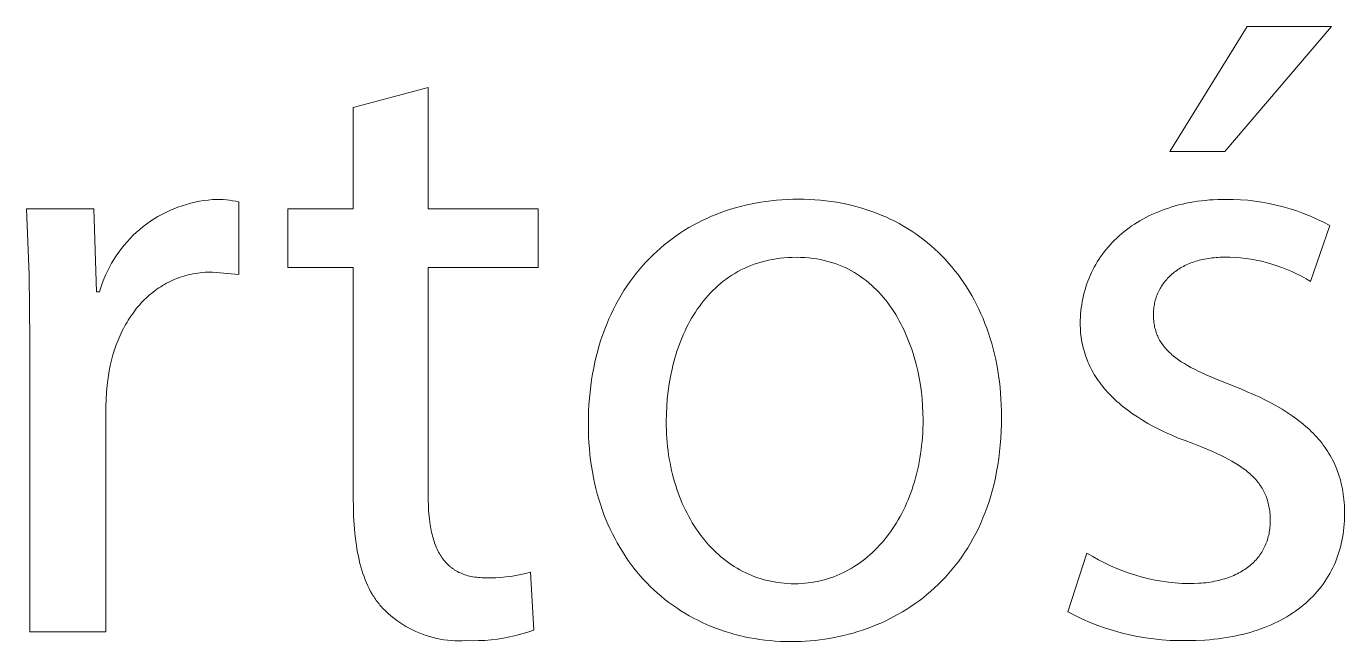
# Model space of a CAD drawing. Header units: millimetres. Extents: x 974 to 5700, y -47 to 3256.
# Drawn here: x 4482.5 to 4553.9, y 32 to 65.4 of the extents above; entities that cross this region are included whole.
import ezdxf

# ---------------------------------------------------------------- set-up
doc = ezdxf.new("R2010")
doc.units = ezdxf.units.MM
doc.header["$MEASUREMENT"] = 0
doc.layers.add('Domyślny', color=7, linetype='Continuous', true_color=0x000000)

msp = doc.modelspace()

# ---------------------------------------------------------------- linework, layer by layer
at = {"layer": 'Domyślny', "color": 18, "lineweight": 15, "true_color": 0x000000}
for p, q in [((4544.406, 58.591), (4548.593, 65.359)), ((4553.173, 65.359), (4547.397, 58.591)), ((4548.593, 65.359), (4553.173, 65.359)), ((4500.173, 60.968), (4504.234, 62.054)), ((4504.234, 62.054), (4504.234, 55.474)), ((4500.173, 55.474), (4500.173, 60.968)), ((4547.397, 58.591), (4544.406, 58.591)), ((4490.906, 55.651), (4491.135, 55.722)), ((4491.135, 55.722), (4491.367, 55.786)), ((4491.367, 55.786), (4491.6, 55.841)), ((4491.6, 55.841), (4491.836, 55.888)), ((4491.836, 55.888), (4492.073, 55.927)), ((4492.073, 55.927), (4492.311, 55.958)), ((4492.311, 55.958), (4492.55, 55.98)), ((4492.55, 55.98), (4492.79, 55.994)), ((4492.79, 55.994), (4492.96, 55.99)), ((4492.96, 55.99), (4493.13, 55.981)), ((4493.13, 55.981), (4493.3, 55.966)), ((4493.3, 55.966), (4493.469, 55.946)), ((4493.469, 55.946), (4493.637, 55.92)), ((4493.637, 55.92), (4493.804, 55.889)), ((4493.804, 55.889), (4493.97, 55.852)), ((4493.97, 55.852), (4493.97, 51.933)), ((4521.418, 55.679), (4521.693, 55.74)), ((4521.693, 55.74), (4521.971, 55.795)), ((4521.971, 55.795), (4522.251, 55.844)), ((4522.251, 55.844), (4522.533, 55.886)), ((4522.533, 55.886), (4522.818, 55.922)), ((4522.818, 55.922), (4523.105, 55.951)), ((4523.105, 55.951), (4523.395, 55.974)), ((4523.395, 55.974), (4523.686, 55.99)), ((4523.686, 55.99), (4523.98, 56)), ((4523.98, 56), (4524.275, 56.003)), ((4524.275, 56.003), (4524.582, 56)), ((4524.582, 56), (4524.886, 55.989)), ((4524.886, 55.989), (4525.186, 55.972)), ((4525.186, 55.972), (4525.483, 55.948)), ((4525.483, 55.948), (4525.777, 55.917)), ((4525.777, 55.917), (4526.068, 55.879)), ((4526.068, 55.879), (4526.354, 55.835)), ((4526.354, 55.835), (4526.638, 55.784)), ((4526.638, 55.784), (4526.918, 55.727)), ((4526.918, 55.727), (4527.194, 55.663)), ((4544.901, 55.689), (4545.098, 55.737)), ((4545.098, 55.737), (4545.298, 55.781)), ((4545.298, 55.781), (4545.5, 55.82)), ((4545.5, 55.82), (4545.706, 55.856)), ((4545.706, 55.856), (4545.915, 55.888)), ((4545.915, 55.888), (4546.127, 55.916)), ((4546.127, 55.916), (4546.342, 55.939)), ((4546.342, 55.939), (4546.559, 55.959)), ((4546.559, 55.959), (4546.78, 55.974)), ((4546.78, 55.974), (4547.004, 55.985)), ((4547.004, 55.985), (4547.23, 55.992)), ((4547.23, 55.992), (4547.46, 55.994)), ((4547.46, 55.994), (4547.85, 55.989)), ((4547.85, 55.989), (4548.24, 55.971)), ((4548.24, 55.971), (4548.63, 55.941)), ((4548.63, 55.941), (4549.018, 55.897)), ((4549.018, 55.897), (4549.404, 55.84)), ((4549.404, 55.84), (4549.788, 55.77)), ((4549.788, 55.77), (4550.169, 55.687)), ((4482.618, 51.903), (4482.465, 55.474)), ((4482.465, 55.474), (4486.116, 55.474)), ((4486.116, 55.474), (4486.258, 50.989)), ((4489.389, 54.935), (4489.595, 55.06)), ((4489.595, 55.06), (4489.804, 55.177)), ((4489.804, 55.177), (4490.018, 55.287)), ((4490.018, 55.287), (4490.235, 55.389)), ((4490.235, 55.389), (4490.455, 55.484)), ((4490.455, 55.484), (4490.679, 55.571)), ((4490.679, 55.571), (4490.906, 55.651)), ((4496.632, 52.311), (4496.632, 55.474)), ((4496.632, 55.474), (4500.173, 55.474)), ((4504.234, 55.474), (4510.2, 55.474)), ((4510.2, 55.474), (4510.2, 52.311)), ((4519.326, 54.965), (4519.577, 55.075)), ((4519.577, 55.075), (4519.831, 55.18)), ((4519.831, 55.18), (4520.087, 55.279)), ((4520.087, 55.279), (4520.348, 55.371)), ((4520.348, 55.371), (4520.611, 55.457)), ((4520.611, 55.457), (4520.877, 55.537)), ((4520.877, 55.537), (4521.146, 55.611)), ((4521.146, 55.611), (4521.418, 55.679)), ((4527.194, 55.663), (4527.466, 55.592)), ((4527.466, 55.592), (4527.735, 55.516)), ((4527.735, 55.516), (4528, 55.433)), ((4528, 55.433), (4528.262, 55.343)), ((4528.262, 55.343), (4528.519, 55.248)), ((4528.519, 55.248), (4528.773, 55.146)), ((4528.773, 55.146), (4529.022, 55.039)), ((4529.022, 55.039), (4529.268, 54.925)), ((4542.952, 54.928), (4543.113, 55.014)), ((4543.113, 55.014), (4543.277, 55.097)), ((4543.277, 55.097), (4543.444, 55.177)), ((4543.444, 55.177), (4543.615, 55.253)), ((4543.615, 55.253), (4543.789, 55.326)), ((4543.789, 55.326), (4543.966, 55.396)), ((4543.966, 55.396), (4544.147, 55.462)), ((4544.147, 55.462), (4544.331, 55.524)), ((4544.331, 55.524), (4544.518, 55.583)), ((4544.518, 55.583), (4544.708, 55.638)), ((4544.708, 55.638), (4544.901, 55.689)), ((4550.169, 55.687), (4550.548, 55.592)), ((4550.548, 55.592), (4550.923, 55.484)), ((4550.923, 55.484), (4551.294, 55.363)), ((4551.294, 55.363), (4551.662, 55.23)), ((4551.662, 55.23), (4552.024, 55.085)), ((4552.024, 55.085), (4552.381, 54.928)), ((4488.434, 54.21), (4488.615, 54.368)), ((4488.615, 54.368), (4488.801, 54.52)), ((4488.801, 54.52), (4488.992, 54.665)), ((4488.992, 54.665), (4489.188, 54.804)), ((4489.188, 54.804), (4489.389, 54.935)), ((4517.899, 54.174), (4518.128, 54.321)), ((4518.128, 54.321), (4518.36, 54.461)), ((4518.36, 54.461), (4518.596, 54.596)), ((4518.596, 54.596), (4518.836, 54.725)), ((4518.836, 54.725), (4519.079, 54.848)), ((4519.079, 54.848), (4519.326, 54.965)), ((4529.268, 54.925), (4529.509, 54.805)), ((4529.509, 54.805), (4529.746, 54.68)), ((4529.746, 54.68), (4529.979, 54.548)), ((4529.979, 54.548), (4530.208, 54.411)), ((4530.208, 54.411), (4530.433, 54.269)), ((4541.924, 54.238), (4542.06, 54.345)), ((4542.06, 54.345), (4542.2, 54.45)), ((4542.2, 54.45), (4542.344, 54.552)), ((4542.344, 54.552), (4542.491, 54.65)), ((4542.491, 54.65), (4542.641, 54.746)), ((4542.641, 54.746), (4542.795, 54.839)), ((4542.795, 54.839), (4542.952, 54.928)), ((4553.079, 54.577), (4552.04, 51.54)), ((4552.381, 54.928), (4552.733, 54.758)), ((4552.733, 54.758), (4553.079, 54.577)), ((4487.769, 53.517), (4487.927, 53.699)), ((4487.927, 53.699), (4488.09, 53.875)), ((4488.09, 53.875), (4488.259, 54.046)), ((4488.259, 54.046), (4488.434, 54.21)), ((4517.026, 53.529), (4517.238, 53.699)), ((4517.238, 53.699), (4517.454, 53.863)), ((4517.454, 53.863), (4517.675, 54.022)), ((4517.675, 54.022), (4517.899, 54.174)), ((4530.433, 54.269), (4530.653, 54.12)), ((4530.653, 54.12), (4530.869, 53.966)), ((4530.869, 53.966), (4531.08, 53.806)), ((4531.08, 53.806), (4531.287, 53.641)), ((4531.287, 53.641), (4531.489, 53.471)), ((4541.181, 53.536), (4541.296, 53.66)), ((4541.296, 53.66), (4541.414, 53.781)), ((4541.414, 53.781), (4541.536, 53.899)), ((4541.536, 53.899), (4541.662, 54.015)), ((4541.662, 54.015), (4541.791, 54.128)), ((4541.791, 54.128), (4541.924, 54.238)), ((4487.207, 52.739), (4487.338, 52.941)), ((4487.338, 52.941), (4487.475, 53.138)), ((4487.475, 53.138), (4487.619, 53.33)), ((4487.619, 53.33), (4487.769, 53.517)), ((4516.221, 52.792), (4516.415, 52.985)), ((4516.415, 52.985), (4516.614, 53.172)), ((4516.614, 53.172), (4516.818, 53.354)), ((4516.818, 53.354), (4517.026, 53.529)), ((4523.953, 52.852), (4523.729, 52.842)), ((4524.181, 52.855), (4523.953, 52.852)), ((4524.41, 52.852), (4524.181, 52.855)), ((4524.634, 52.841), (4524.41, 52.852)), ((4531.489, 53.471), (4531.687, 53.295)), ((4531.687, 53.295), (4531.88, 53.114)), ((4531.88, 53.114), (4532.068, 52.927)), ((4532.068, 52.927), (4532.252, 52.735)), ((4540.572, 52.745), (4540.664, 52.883)), ((4540.664, 52.883), (4540.76, 53.018)), ((4540.76, 53.018), (4540.859, 53.151)), ((4540.859, 53.151), (4540.963, 53.282)), ((4540.963, 53.282), (4541.07, 53.41)), ((4541.07, 53.41), (4541.181, 53.536)), ((4547.027, 52.852), (4546.918, 52.845)), ((4547.138, 52.858), (4547.027, 52.852)), ((4547.251, 52.861), (4547.138, 52.858)), ((4547.366, 52.862), (4547.251, 52.861)), ((4547.655, 52.859), (4547.366, 52.862)), ((4547.944, 52.846), (4547.655, 52.859)), ((4486.859, 52.109), (4486.968, 52.323)), ((4486.968, 52.323), (4487.084, 52.533)), ((4487.084, 52.533), (4487.207, 52.739)), ((4500.173, 52.311), (4496.632, 52.311)), ((4500.173, 39.814), (4500.173, 52.311)), ((4510.2, 52.311), (4504.234, 52.311)), ((4504.234, 52.311), (4504.234, 39.955)), ((4515.49, 51.966), (4515.665, 52.181)), ((4515.665, 52.181), (4515.846, 52.39)), ((4515.846, 52.39), (4516.031, 52.594)), ((4516.031, 52.594), (4516.221, 52.792)), ((4521.177, 52.169), (4521.008, 52.079)), ((4521.349, 52.254), (4521.177, 52.169)), ((4521.526, 52.334), (4521.349, 52.254)), ((4521.707, 52.408), (4521.526, 52.334)), ((4521.891, 52.478), (4521.707, 52.408)), ((4522.08, 52.541), (4521.891, 52.478)), ((4522.272, 52.6), (4522.08, 52.541)), ((4522.468, 52.652), (4522.272, 52.6)), ((4522.668, 52.699), (4522.468, 52.652)), ((4522.872, 52.74), (4522.668, 52.699)), ((4523.081, 52.775), (4522.872, 52.74)), ((4523.293, 52.803), (4523.081, 52.775)), ((4523.509, 52.826), (4523.293, 52.803)), ((4523.729, 52.842), (4523.509, 52.826)), ((4524.854, 52.824), (4524.634, 52.841)), ((4525.07, 52.799), (4524.854, 52.824)), ((4525.281, 52.768), (4525.07, 52.799)), ((4525.489, 52.731), (4525.281, 52.768)), ((4525.692, 52.687), (4525.489, 52.731)), ((4525.89, 52.637), (4525.692, 52.687)), ((4526.085, 52.581), (4525.89, 52.637)), ((4526.275, 52.518), (4526.085, 52.581)), ((4526.462, 52.45), (4526.275, 52.518)), ((4526.644, 52.377), (4526.462, 52.45)), ((4526.822, 52.297), (4526.644, 52.377)), ((4526.996, 52.213), (4526.822, 52.297)), ((4527.166, 52.123), (4526.996, 52.213)), ((4532.252, 52.735), (4532.43, 52.539)), ((4532.43, 52.539), (4532.604, 52.337)), ((4532.604, 52.337), (4532.773, 52.13)), ((4540.169, 52.027), (4540.242, 52.174)), ((4540.242, 52.174), (4540.318, 52.32)), ((4540.318, 52.32), (4540.399, 52.464)), ((4540.399, 52.464), (4540.483, 52.606)), ((4540.483, 52.606), (4540.572, 52.745)), ((4544.784, 52.145), (4544.716, 52.096)), ((4544.853, 52.192), (4544.784, 52.145)), ((4544.924, 52.237), (4544.853, 52.192)), ((4544.997, 52.282), (4544.924, 52.237)), ((4545.071, 52.325), (4544.997, 52.282)), ((4545.148, 52.366), (4545.071, 52.325)), ((4545.226, 52.406), (4545.148, 52.366)), ((4545.305, 52.445), (4545.226, 52.406)), ((4545.387, 52.482), (4545.305, 52.445)), ((4545.47, 52.517), (4545.387, 52.482)), ((4545.555, 52.551), (4545.47, 52.517)), ((4545.641, 52.583), (4545.555, 52.551)), ((4545.73, 52.614), (4545.641, 52.583)), ((4545.82, 52.643), (4545.73, 52.614)), ((4545.911, 52.67), (4545.82, 52.643)), ((4546.004, 52.696), (4545.911, 52.67)), ((4546.099, 52.72), (4546.004, 52.696)), ((4546.196, 52.742), (4546.099, 52.72)), ((4546.294, 52.762), (4546.196, 52.742)), ((4546.394, 52.781), (4546.294, 52.762)), ((4546.496, 52.798), (4546.394, 52.781)), ((4546.599, 52.812), (4546.496, 52.798)), ((4546.703, 52.825), (4546.599, 52.812)), ((4546.81, 52.836), (4546.703, 52.825)), ((4546.918, 52.845), (4546.81, 52.836)), ((4548.233, 52.824), (4547.944, 52.846)), ((4548.521, 52.792), (4548.233, 52.824)), ((4548.807, 52.75), (4548.521, 52.792)), ((4549.092, 52.7), (4548.807, 52.75)), ((4549.376, 52.639), (4549.092, 52.7)), ((4549.657, 52.57), (4549.376, 52.639)), ((4549.935, 52.491), (4549.657, 52.57)), ((4550.211, 52.403), (4549.935, 52.491)), ((4550.484, 52.306), (4550.211, 52.403)), ((4550.754, 52.2), (4550.484, 52.306)), ((4551.019, 52.085), (4550.754, 52.2)), ((4482.654, 48.329), (4482.618, 51.903)), ((4486.501, 51.218), (4486.579, 51.446)), ((4486.579, 51.446), (4486.665, 51.67)), ((4486.665, 51.67), (4486.758, 51.891)), ((4486.758, 51.891), (4486.859, 52.109)), ((4490.063, 51.452), (4489.955, 51.392)), ((4490.174, 51.509), (4490.063, 51.452)), ((4490.286, 51.564), (4490.174, 51.509)), ((4490.399, 51.616), (4490.286, 51.564)), ((4490.514, 51.666), (4490.399, 51.616)), ((4490.631, 51.712), (4490.514, 51.666)), ((4490.749, 51.756), (4490.631, 51.712)), ((4490.868, 51.797), (4490.749, 51.756)), ((4490.989, 51.835), (4490.868, 51.797)), ((4491.112, 51.87), (4490.989, 51.835)), ((4491.236, 51.902), (4491.112, 51.87)), ((4491.361, 51.932), (4491.236, 51.902)), ((4491.488, 51.958), (4491.361, 51.932)), ((4491.616, 51.982), (4491.488, 51.958)), ((4491.746, 52.002), (4491.616, 51.982)), ((4491.877, 52.019), (4491.746, 52.002)), ((4492.01, 52.033), (4491.877, 52.019)), ((4492.144, 52.045), (4492.01, 52.033)), ((4492.279, 52.053), (4492.144, 52.045)), ((4492.416, 52.057), (4492.279, 52.053)), ((4492.554, 52.059), (4492.416, 52.057)), ((4493.97, 51.933), (4492.554, 52.059)), ((4514.994, 51.288), (4515.154, 51.519)), ((4515.154, 51.519), (4515.319, 51.745)), ((4515.319, 51.745), (4515.49, 51.966)), ((4520.073, 51.44), (4519.931, 51.318)), ((4520.22, 51.558), (4520.073, 51.44)), ((4520.37, 51.671), (4520.22, 51.558)), ((4520.523, 51.78), (4520.37, 51.671)), ((4520.681, 51.885), (4520.523, 51.78)), ((4520.842, 51.984), (4520.681, 51.885)), ((4521.008, 52.079), (4520.842, 51.984)), ((4527.332, 52.028), (4527.166, 52.123)), ((4527.494, 51.927), (4527.332, 52.028)), ((4527.652, 51.822), (4527.494, 51.927)), ((4527.806, 51.713), (4527.652, 51.822)), ((4527.956, 51.598), (4527.806, 51.713)), ((4528.102, 51.479), (4527.956, 51.598)), ((4528.244, 51.356), (4528.102, 51.479)), ((4532.773, 52.13), (4532.937, 51.918)), ((4532.937, 51.918), (4533.096, 51.701)), ((4533.096, 51.701), (4533.25, 51.48)), ((4533.25, 51.48), (4533.398, 51.254)), ((4539.918, 51.418), (4539.975, 51.572)), ((4539.975, 51.572), (4540.036, 51.726)), ((4540.036, 51.726), (4540.1, 51.877)), ((4540.1, 51.877), (4540.169, 52.027)), ((4544.093, 51.482), (4544.047, 51.42)), ((4544.14, 51.544), (4544.093, 51.482)), ((4544.19, 51.604), (4544.14, 51.544)), ((4544.241, 51.663), (4544.19, 51.604)), ((4544.294, 51.722), (4544.241, 51.663)), ((4544.349, 51.779), (4544.294, 51.722)), ((4544.406, 51.835), (4544.349, 51.779)), ((4544.464, 51.889), (4544.406, 51.835)), ((4544.525, 51.943), (4544.464, 51.889)), ((4544.587, 51.995), (4544.525, 51.943)), ((4544.651, 52.046), (4544.587, 51.995)), ((4544.716, 52.096), (4544.651, 52.046)), ((4551.281, 51.961), (4551.019, 52.085)), ((4551.539, 51.829), (4551.281, 51.961)), ((4551.792, 51.689), (4551.539, 51.829)), ((4552.04, 51.54), (4551.792, 51.689)), ((4486.258, 50.989), (4486.431, 50.989)), ((4486.431, 50.989), (4486.501, 51.218)), ((4489.05, 50.736), (4488.957, 50.651)), ((4489.143, 50.819), (4489.05, 50.736)), ((4489.239, 50.899), (4489.143, 50.819)), ((4489.336, 50.977), (4489.239, 50.899)), ((4489.435, 51.052), (4489.336, 50.977)), ((4489.536, 51.125), (4489.435, 51.052)), ((4489.638, 51.196), (4489.536, 51.125)), ((4489.742, 51.264), (4489.638, 51.196)), ((4489.848, 51.329), (4489.742, 51.264)), ((4489.955, 51.392), (4489.848, 51.329)), ((4514.545, 50.561), (4514.689, 50.809)), ((4514.689, 50.809), (4514.839, 51.051)), ((4514.839, 51.051), (4514.994, 51.288)), ((4519.398, 50.79), (4519.274, 50.648)), ((4519.525, 50.928), (4519.398, 50.79)), ((4519.657, 51.062), (4519.525, 50.928)), ((4519.792, 51.192), (4519.657, 51.062)), ((4519.931, 51.318), (4519.792, 51.192)), ((4528.383, 51.229), (4528.244, 51.356)), ((4528.517, 51.097), (4528.383, 51.229)), ((4528.648, 50.962), (4528.517, 51.097)), ((4528.775, 50.823), (4528.648, 50.962)), ((4528.899, 50.68), (4528.775, 50.823)), ((4533.398, 51.254), (4533.542, 51.022)), ((4533.542, 51.022), (4533.68, 50.787)), ((4533.68, 50.787), (4533.813, 50.546)), ((4539.696, 50.619), (4539.732, 50.782)), ((4539.732, 50.782), (4539.773, 50.943)), ((4539.773, 50.943), (4539.817, 51.103)), ((4539.817, 51.103), (4539.866, 51.261)), ((4539.866, 51.261), (4539.918, 51.418)), ((4543.694, 50.745), (4543.669, 50.673)), ((4543.721, 50.816), (4543.694, 50.745)), ((4543.749, 50.886), (4543.721, 50.816)), ((4543.78, 50.956), (4543.749, 50.886)), ((4543.812, 51.025), (4543.78, 50.956)), ((4543.847, 51.093), (4543.812, 51.025)), ((4543.883, 51.16), (4543.847, 51.093)), ((4543.921, 51.226), (4543.883, 51.16)), ((4543.961, 51.292), (4543.921, 51.226)), ((4544.003, 51.356), (4543.961, 51.292)), ((4544.047, 51.42), (4544.003, 51.356)), ((4488.361, 49.992), (4488.282, 49.889)), ((4488.44, 50.093), (4488.361, 49.992)), ((4488.522, 50.191), (4488.44, 50.093)), ((4488.606, 50.288), (4488.522, 50.191)), ((4488.691, 50.382), (4488.606, 50.288)), ((4488.778, 50.474), (4488.691, 50.382)), ((4488.867, 50.564), (4488.778, 50.474)), ((4488.957, 50.651), (4488.867, 50.564)), ((4514.145, 49.786), (4514.273, 50.05)), ((4514.273, 50.05), (4514.406, 50.308)), ((4514.406, 50.308), (4514.545, 50.561)), ((4518.814, 50.046), (4518.708, 49.887)), ((4518.923, 50.201), (4518.814, 50.046)), ((4519.036, 50.354), (4518.923, 50.201)), ((4519.153, 50.503), (4519.036, 50.354)), ((4519.274, 50.648), (4519.153, 50.503)), ((4529.018, 50.534), (4528.899, 50.68)), ((4529.134, 50.384), (4529.018, 50.534)), ((4529.246, 50.231), (4529.134, 50.384)), ((4529.355, 50.075), (4529.246, 50.231)), ((4529.46, 49.916), (4529.355, 50.075)), ((4533.813, 50.546), (4533.941, 50.302)), ((4533.941, 50.302), (4534.063, 50.052)), ((4534.063, 50.052), (4534.18, 49.799)), ((4539.593, 49.956), (4539.613, 50.123)), ((4539.613, 50.123), (4539.636, 50.29)), ((4539.636, 50.29), (4539.664, 50.455)), ((4539.664, 50.455), (4539.696, 50.619)), ((4543.534, 49.996), (4543.529, 49.918)), ((4543.541, 50.073), (4543.534, 49.996)), ((4543.55, 50.15), (4543.541, 50.073)), ((4543.561, 50.227), (4543.55, 50.15)), ((4543.574, 50.303), (4543.561, 50.227)), ((4543.589, 50.378), (4543.574, 50.303)), ((4543.606, 50.452), (4543.589, 50.378)), ((4543.625, 50.526), (4543.606, 50.452)), ((4543.646, 50.6), (4543.625, 50.526)), ((4543.669, 50.673), (4543.646, 50.6)), ((4487.919, 49.344), (4487.852, 49.228)), ((4487.988, 49.457), (4487.919, 49.344)), ((4488.059, 49.568), (4487.988, 49.457)), ((4488.132, 49.677), (4488.059, 49.568)), ((4488.206, 49.784), (4488.132, 49.677)), ((4488.282, 49.889), (4488.206, 49.784)), ((4513.907, 49.244), (4514.023, 49.518)), ((4514.023, 49.518), (4514.145, 49.786)), ((4518.412, 49.393), (4518.32, 49.223)), ((4518.507, 49.561), (4518.412, 49.393)), ((4518.606, 49.725), (4518.507, 49.561)), ((4518.708, 49.887), (4518.606, 49.725)), ((4529.561, 49.754), (4529.46, 49.916)), ((4529.659, 49.59), (4529.561, 49.754)), ((4529.753, 49.422), (4529.659, 49.59)), ((4529.844, 49.253), (4529.753, 49.422)), ((4534.18, 49.799), (4534.291, 49.54)), ((4534.291, 49.54), (4534.397, 49.278)), ((4534.397, 49.278), (4534.497, 49.011)), ((4539.559, 49.273), (4539.561, 49.445)), ((4539.561, 49.445), (4539.567, 49.616)), ((4539.567, 49.616), (4539.578, 49.787)), ((4539.578, 49.787), (4539.593, 49.956)), ((4543.526, 49.84), (4543.525, 49.761)), ((4543.525, 49.761), (4543.526, 49.673)), ((4543.529, 49.918), (4543.526, 49.84)), ((4543.526, 49.673), (4543.529, 49.586)), ((4543.529, 49.586), (4543.534, 49.5)), ((4543.534, 49.5), (4543.541, 49.416)), ((4543.541, 49.416), (4543.551, 49.333)), ((4543.551, 49.333), (4543.562, 49.252)), ((4487.545, 48.625), (4487.49, 48.498)), ((4487.603, 48.749), (4487.545, 48.625)), ((4487.662, 48.872), (4487.603, 48.749)), ((4487.724, 48.993), (4487.662, 48.872)), ((4487.787, 49.111), (4487.724, 48.993)), ((4487.852, 49.228), (4487.787, 49.111)), ((4513.595, 48.391), (4513.693, 48.681)), ((4513.693, 48.681), (4513.797, 48.965)), ((4513.797, 48.965), (4513.907, 49.244)), ((4518.066, 48.696), (4517.988, 48.516)), ((4518.147, 48.874), (4518.066, 48.696)), ((4518.232, 49.05), (4518.147, 48.874)), ((4518.32, 49.223), (4518.232, 49.05)), ((4529.931, 49.081), (4529.844, 49.253)), ((4530.014, 48.907), (4529.931, 49.081)), ((4530.094, 48.731), (4530.014, 48.907)), ((4530.171, 48.553), (4530.094, 48.731)), ((4534.497, 49.011), (4534.591, 48.74)), ((4534.591, 48.74), (4534.68, 48.465)), ((4539.56, 49.145), (4539.559, 49.273)), ((4539.564, 49.018), (4539.56, 49.145)), ((4539.571, 48.891), (4539.564, 49.018)), ((4539.581, 48.765), (4539.571, 48.891)), ((4539.594, 48.64), (4539.581, 48.765)), ((4539.61, 48.515), (4539.594, 48.64)), ((4543.562, 49.252), (4543.575, 49.172)), ((4543.575, 49.172), (4543.59, 49.094)), ((4543.59, 49.094), (4543.608, 49.016)), ((4543.608, 49.016), (4543.627, 48.94)), ((4543.627, 48.94), (4543.649, 48.866)), ((4543.649, 48.866), (4543.672, 48.792)), ((4543.672, 48.792), (4543.698, 48.72)), ((4543.698, 48.72), (4543.726, 48.649)), ((4543.726, 48.649), (4543.756, 48.578)), ((4543.756, 48.578), (4543.788, 48.509)), ((4482.654, 32.573), (4482.654, 48.329)), ((4487.335, 48.109), (4487.242, 47.841)), ((4487.385, 48.241), (4487.335, 48.109)), ((4487.436, 48.37), (4487.385, 48.241)), ((4487.49, 48.498), (4487.436, 48.37)), ((4513.418, 47.797), (4513.504, 48.097)), ((4513.504, 48.097), (4513.595, 48.391)), ((4517.776, 47.962), (4517.712, 47.774)), ((4517.843, 48.149), (4517.776, 47.962)), ((4517.914, 48.333), (4517.843, 48.149)), ((4517.988, 48.516), (4517.914, 48.333)), ((4530.244, 48.373), (4530.171, 48.553)), ((4530.314, 48.192), (4530.244, 48.373)), ((4530.381, 48.01), (4530.314, 48.192)), ((4530.444, 47.825), (4530.381, 48.01)), ((4534.68, 48.465), (4534.763, 48.186)), ((4534.763, 48.186), (4534.84, 47.903)), ((4534.84, 47.903), (4534.912, 47.616)), ((4539.628, 48.391), (4539.61, 48.515)), ((4539.65, 48.268), (4539.628, 48.391)), ((4539.674, 48.146), (4539.65, 48.268)), ((4539.701, 48.024), (4539.674, 48.146)), ((4539.732, 47.903), (4539.701, 48.024)), ((4539.765, 47.783), (4539.732, 47.903)), ((4543.788, 48.509), (4543.822, 48.442)), ((4543.822, 48.442), (4543.858, 48.375)), ((4543.858, 48.375), (4543.897, 48.309)), ((4543.897, 48.309), (4543.937, 48.244)), ((4543.937, 48.244), (4543.98, 48.18)), ((4543.98, 48.18), (4544.024, 48.116)), ((4544.024, 48.116), (4544.071, 48.054)), ((4544.071, 48.054), (4544.12, 47.993)), ((4544.12, 47.993), (4544.171, 47.932)), ((4544.171, 47.932), (4544.225, 47.872)), ((4544.225, 47.872), (4544.28, 47.813)), ((4487.079, 47.286), (4487.011, 47)), ((4487.156, 47.567), (4487.079, 47.286)), ((4487.242, 47.841), (4487.156, 47.567)), ((4513.2, 46.869), (4513.266, 47.183)), ((4513.266, 47.183), (4513.339, 47.493)), ((4513.339, 47.493), (4513.418, 47.797)), ((4517.541, 47.198), (4517.491, 47.003)), ((4517.595, 47.391), (4517.541, 47.198)), ((4517.652, 47.583), (4517.595, 47.391)), ((4517.712, 47.774), (4517.652, 47.583)), ((4530.504, 47.64), (4530.444, 47.825)), ((4530.561, 47.454), (4530.504, 47.64)), ((4530.664, 47.078), (4530.561, 47.454)), ((4534.912, 47.616), (4534.977, 47.325)), ((4534.977, 47.325), (4535.036, 47.03)), ((4539.8, 47.664), (4539.765, 47.783)), ((4539.839, 47.545), (4539.8, 47.664)), ((4539.881, 47.427), (4539.839, 47.545)), ((4539.926, 47.31), (4539.881, 47.427)), ((4539.973, 47.194), (4539.926, 47.31)), ((4540.024, 47.079), (4539.973, 47.194)), ((4544.28, 47.813), (4544.338, 47.755)), ((4544.338, 47.755), (4544.397, 47.697)), ((4544.397, 47.697), (4544.459, 47.64)), ((4544.459, 47.64), (4544.523, 47.584)), ((4544.523, 47.584), (4544.589, 47.528)), ((4544.589, 47.528), (4544.658, 47.473)), ((4544.658, 47.473), (4544.728, 47.418)), ((4544.728, 47.418), (4544.801, 47.364)), ((4544.801, 47.364), (4544.876, 47.31)), ((4544.876, 47.31), (4545.033, 47.204)), ((4545.033, 47.204), (4545.198, 47.099)), ((4486.951, 46.708), (4486.894, 46.323)), ((4487.011, 47), (4486.951, 46.708)), ((4513.087, 46.225), (4513.14, 46.55)), ((4513.14, 46.55), (4513.2, 46.869)), ((4517.444, 46.807), (4517.36, 46.411)), ((4517.491, 47.003), (4517.444, 46.807)), ((4530.755, 46.701), (4530.664, 47.078)), ((4530.832, 46.321), (4530.755, 46.701)), ((4535.036, 47.03), (4535.09, 46.732)), ((4535.09, 46.732), (4535.137, 46.43)), ((4535.137, 46.43), (4535.178, 46.124)), ((4540.077, 46.964), (4540.024, 47.079)), ((4540.134, 46.85), (4540.077, 46.964)), ((4540.193, 46.737), (4540.134, 46.85)), ((4540.255, 46.625), (4540.193, 46.737)), ((4540.32, 46.514), (4540.255, 46.625)), ((4540.389, 46.404), (4540.32, 46.514)), ((4545.198, 47.099), (4545.372, 46.996)), ((4545.372, 46.996), (4545.556, 46.894)), ((4545.556, 46.894), (4545.748, 46.792)), ((4545.748, 46.792), (4545.949, 46.691)), ((4545.949, 46.691), (4546.378, 46.49)), ((4546.378, 46.49), (4546.843, 46.288)), ((4486.848, 45.936), (4486.813, 45.549)), ((4486.894, 46.323), (4486.848, 45.936)), ((4513.002, 45.562), (4513.041, 45.896)), ((4513.041, 45.896), (4513.087, 46.225)), ((4517.289, 46.01), (4517.231, 45.607)), ((4517.36, 46.411), (4517.289, 46.01)), ((4530.898, 45.941), (4530.832, 46.321)), ((4530.951, 45.562), (4530.898, 45.941)), ((4535.178, 46.124), (4535.213, 45.814)), ((4535.213, 45.814), (4535.242, 45.501)), ((4540.46, 46.294), (4540.389, 46.404)), ((4540.534, 46.186), (4540.46, 46.294)), ((4540.611, 46.078), (4540.534, 46.186)), ((4540.691, 45.971), (4540.611, 46.078)), ((4540.775, 45.865), (4540.691, 45.971)), ((4540.861, 45.76), (4540.775, 45.865)), ((4540.95, 45.656), (4540.861, 45.76)), ((4546.843, 46.288), (4547.885, 45.873)), ((4547.885, 45.873), (4548.251, 45.729)), ((4548.251, 45.729), (4548.606, 45.581)), ((4486.79, 45.16), (4486.777, 44.772)), ((4486.813, 45.549), (4486.79, 45.16)), ((4512.944, 44.88), (4512.97, 45.223)), ((4512.97, 45.223), (4513.002, 45.562)), ((4517.187, 45.201), (4517.155, 44.794)), ((4517.231, 45.607), (4517.187, 45.201)), ((4530.992, 45.184), (4530.951, 45.562)), ((4531.021, 44.809), (4530.992, 45.184)), ((4535.242, 45.501), (4535.264, 45.184)), ((4535.264, 45.184), (4535.28, 44.864)), ((4541.042, 45.553), (4540.95, 45.656)), ((4541.137, 45.45), (4541.042, 45.553)), ((4541.236, 45.349), (4541.137, 45.45)), ((4541.337, 45.249), (4541.236, 45.349)), ((4541.441, 45.149), (4541.337, 45.249)), ((4541.548, 45.051), (4541.441, 45.149)), ((4541.659, 44.953), (4541.548, 45.051)), ((4548.606, 45.581), (4548.949, 45.431)), ((4548.949, 45.431), (4549.281, 45.278)), ((4549.281, 45.278), (4549.602, 45.121)), ((4549.602, 45.121), (4549.911, 44.96)), ((4486.777, 44.772), (4486.777, 32.573)), ((4512.915, 44.179), (4512.926, 44.532)), ((4512.926, 44.532), (4512.944, 44.88)), ((4517.136, 44.386), (4517.13, 43.978)), ((4517.155, 44.794), (4517.136, 44.386)), ((4531.038, 44.439), (4531.021, 44.809)), ((4531.044, 44.073), (4531.038, 44.439)), ((4535.28, 44.864), (4535.29, 44.541)), ((4535.29, 44.541), (4535.293, 44.214)), ((4541.772, 44.857), (4541.659, 44.953)), ((4541.889, 44.761), (4541.772, 44.857)), ((4542.008, 44.667), (4541.889, 44.761)), ((4542.131, 44.573), (4542.008, 44.667)), ((4542.386, 44.389), (4542.131, 44.573)), ((4542.653, 44.21), (4542.386, 44.389)), ((4549.911, 44.96), (4550.209, 44.796)), ((4550.209, 44.796), (4550.495, 44.628)), ((4550.495, 44.628), (4550.77, 44.455)), ((4550.77, 44.455), (4551.033, 44.279)), ((4551.033, 44.279), (4551.285, 44.098)), ((4512.911, 43.821), (4512.915, 44.179)), ((4512.915, 43.484), (4512.911, 43.821)), ((4517.13, 43.978), (4517.132, 43.745)), ((4517.132, 43.745), (4517.138, 43.513)), ((4531.024, 43.356), (4531.035, 43.593)), ((4531.035, 43.593), (4531.041, 43.832)), ((4531.041, 43.832), (4531.044, 44.073)), ((4535.289, 43.821), (4535.276, 43.434)), ((4535.293, 44.214), (4535.289, 43.821)), ((4542.932, 44.034), (4542.653, 44.21)), ((4543.224, 43.863), (4542.932, 44.034)), ((4543.528, 43.696), (4543.224, 43.863)), ((4543.845, 43.533), (4543.528, 43.696)), ((4551.285, 44.098), (4551.407, 44.006)), ((4551.407, 44.006), (4551.525, 43.913)), ((4551.525, 43.913), (4551.641, 43.818)), ((4551.641, 43.818), (4551.754, 43.722)), ((4551.754, 43.722), (4551.864, 43.625)), ((4551.864, 43.625), (4551.971, 43.527)), ((4512.925, 43.151), (4512.915, 43.484)), ((4512.943, 42.823), (4512.925, 43.151)), ((4517.138, 43.513), (4517.148, 43.283)), ((4517.148, 43.283), (4517.163, 43.055)), ((4517.163, 43.055), (4517.182, 42.829)), ((4530.966, 42.66), (4530.99, 42.89)), ((4530.99, 42.89), (4531.009, 43.122)), ((4531.009, 43.122), (4531.024, 43.356)), ((4535.255, 43.055), (4535.226, 42.682)), ((4535.276, 43.434), (4535.255, 43.055)), ((4544.174, 43.375), (4543.845, 43.533)), ((4544.516, 43.221), (4544.174, 43.375)), ((4544.871, 43.072), (4544.516, 43.221)), ((4545.238, 42.928), (4544.871, 43.072)), ((4545.618, 42.788), (4545.238, 42.928)), ((4551.971, 43.527), (4552.075, 43.427)), ((4552.075, 43.427), (4552.177, 43.327)), ((4552.177, 43.327), (4552.275, 43.224)), ((4552.275, 43.224), (4552.371, 43.121)), ((4552.371, 43.121), (4552.463, 43.016)), ((4552.463, 43.016), (4552.553, 42.91)), ((4552.553, 42.91), (4552.64, 42.802)), ((4512.967, 42.498), (4512.943, 42.823)), ((4512.997, 42.178), (4512.967, 42.498)), ((4513.035, 41.861), (4512.997, 42.178)), ((4517.182, 42.829), (4517.204, 42.605)), ((4517.204, 42.605), (4517.231, 42.383)), ((4517.231, 42.383), (4517.261, 42.163)), ((4517.261, 42.163), (4517.296, 41.946)), ((4530.872, 41.986), (4530.907, 42.208)), ((4530.907, 42.208), (4530.939, 42.433)), ((4530.939, 42.433), (4530.966, 42.66)), ((4535.189, 42.317), (4535.144, 41.958)), ((4535.226, 42.682), (4535.189, 42.317)), ((4546.172, 42.576), (4545.618, 42.788)), ((4546.682, 42.364), (4546.172, 42.576)), ((4546.92, 42.257), (4546.682, 42.364)), ((4547.149, 42.15), (4546.92, 42.257)), ((4547.367, 42.042), (4547.149, 42.15)), ((4552.64, 42.802), (4552.724, 42.693)), ((4552.724, 42.693), (4552.805, 42.582)), ((4552.805, 42.582), (4552.883, 42.47)), ((4552.883, 42.47), (4552.958, 42.356)), ((4552.958, 42.356), (4553.03, 42.241)), ((4553.03, 42.241), (4553.099, 42.125)), ((4513.079, 41.549), (4513.035, 41.861)), ((4513.129, 41.241), (4513.079, 41.549)), ((4517.296, 41.946), (4517.334, 41.731)), ((4517.334, 41.731), (4517.376, 41.518)), ((4517.376, 41.518), (4517.422, 41.308)), ((4530.741, 41.335), (4530.789, 41.549)), ((4530.789, 41.549), (4530.832, 41.766)), ((4530.832, 41.766), (4530.872, 41.986)), ((4535.091, 41.606), (4535.03, 41.26)), ((4535.144, 41.958), (4535.091, 41.606)), ((4547.575, 41.933), (4547.367, 42.042)), ((4547.773, 41.822), (4547.575, 41.933)), ((4547.96, 41.711), (4547.773, 41.822)), ((4548.138, 41.598), (4547.96, 41.711)), ((4548.307, 41.484), (4548.138, 41.598)), ((4548.387, 41.426), (4548.307, 41.484)), ((4548.466, 41.367), (4548.387, 41.426)), ((4553.099, 42.125), (4553.166, 42.006)), ((4553.166, 42.006), (4553.229, 41.887)), ((4553.229, 41.887), (4553.29, 41.765)), ((4553.29, 41.765), (4553.347, 41.642)), ((4553.347, 41.642), (4553.402, 41.517)), ((4553.402, 41.517), (4553.454, 41.391)), ((4513.186, 40.937), (4513.129, 41.241)), ((4513.249, 40.638), (4513.186, 40.937)), ((4517.422, 41.308), (4517.472, 41.1)), ((4517.472, 41.1), (4517.526, 40.895)), ((4517.526, 40.895), (4517.583, 40.692)), ((4530.514, 40.505), (4530.577, 40.708)), ((4530.577, 40.708), (4530.635, 40.914)), ((4530.635, 40.914), (4530.69, 41.123)), ((4530.69, 41.123), (4530.741, 41.335)), ((4534.962, 40.922), (4534.887, 40.59)), ((4535.03, 41.26), (4534.962, 40.922)), ((4548.542, 41.308), (4548.466, 41.367)), ((4548.615, 41.249), (4548.542, 41.308)), ((4548.686, 41.189), (4548.615, 41.249)), ((4548.755, 41.129), (4548.686, 41.189)), ((4548.822, 41.068), (4548.755, 41.129)), ((4548.886, 41.006), (4548.822, 41.068)), ((4548.949, 40.944), (4548.886, 41.006)), ((4549.008, 40.881), (4548.949, 40.944)), ((4549.066, 40.817), (4549.008, 40.881)), ((4549.122, 40.753), (4549.066, 40.817)), ((4549.175, 40.688), (4549.122, 40.753)), ((4553.454, 41.391), (4553.502, 41.263)), ((4553.502, 41.263), (4553.548, 41.133)), ((4553.548, 41.133), (4553.591, 41.001)), ((4553.591, 41.001), (4553.631, 40.868)), ((4553.631, 40.868), (4553.668, 40.733)), ((4553.668, 40.733), (4553.702, 40.596)), ((4513.318, 40.342), (4513.249, 40.638)), ((4513.394, 40.052), (4513.318, 40.342)), ((4513.475, 39.765), (4513.394, 40.052)), ((4517.583, 40.692), (4517.643, 40.492)), ((4517.643, 40.492), (4517.708, 40.295)), ((4517.708, 40.295), (4517.776, 40.1)), ((4517.776, 40.1), (4517.847, 39.908)), ((4530.306, 39.914), (4530.379, 40.108)), ((4530.379, 40.108), (4530.448, 40.305)), ((4530.448, 40.305), (4530.514, 40.505)), ((4534.804, 40.265), (4534.715, 39.947)), ((4534.887, 40.59), (4534.804, 40.265)), ((4549.226, 40.622), (4549.175, 40.688)), ((4549.275, 40.556), (4549.226, 40.622)), ((4549.322, 40.488), (4549.275, 40.556)), ((4549.367, 40.42), (4549.322, 40.488)), ((4549.409, 40.351), (4549.367, 40.42)), ((4549.45, 40.282), (4549.409, 40.351)), ((4549.489, 40.211), (4549.45, 40.282)), ((4549.525, 40.14), (4549.489, 40.211)), ((4549.56, 40.067), (4549.525, 40.14)), ((4549.592, 39.994), (4549.56, 40.067)), ((4549.622, 39.92), (4549.592, 39.994)), ((4553.702, 40.596), (4553.733, 40.457)), ((4553.733, 40.457), (4553.762, 40.317)), ((4553.762, 40.317), (4553.787, 40.174)), ((4553.787, 40.174), (4553.809, 40.03)), ((4553.809, 40.03), (4553.828, 39.883)), ((4500.179, 39.317), (4500.173, 39.814)), ((4500.195, 38.835), (4500.179, 39.317)), ((4504.234, 39.955), (4504.237, 39.693)), ((4504.237, 39.693), (4504.244, 39.438)), ((4504.244, 39.438), (4504.256, 39.191)), ((4513.563, 39.484), (4513.475, 39.765)), ((4513.657, 39.206), (4513.563, 39.484)), ((4517.847, 39.908), (4517.922, 39.72)), ((4517.922, 39.72), (4518.001, 39.534)), ((4518.001, 39.534), (4518.082, 39.351)), ((4518.082, 39.351), (4518.168, 39.171)), ((4529.978, 39.168), (4530.065, 39.35)), ((4530.065, 39.35), (4530.149, 39.535)), ((4530.149, 39.535), (4530.229, 39.723)), ((4530.229, 39.723), (4530.306, 39.914)), ((4534.516, 39.331), (4534.406, 39.032)), ((4534.619, 39.636), (4534.516, 39.331)), ((4534.715, 39.947), (4534.619, 39.636)), ((4549.651, 39.845), (4549.622, 39.92)), ((4549.677, 39.768), (4549.651, 39.845)), ((4549.702, 39.691), (4549.677, 39.768)), ((4549.725, 39.613), (4549.702, 39.691)), ((4549.745, 39.534), (4549.725, 39.613)), ((4549.764, 39.453), (4549.745, 39.534)), ((4549.781, 39.372), (4549.764, 39.453)), ((4549.796, 39.289), (4549.781, 39.372)), ((4549.81, 39.206), (4549.796, 39.289)), ((4553.828, 39.883), (4553.845, 39.735)), ((4553.845, 39.735), (4553.858, 39.585)), ((4553.858, 39.585), (4553.868, 39.432)), ((4553.868, 39.432), (4553.876, 39.278)), ((4500.222, 38.369), (4500.195, 38.835)), ((4504.256, 39.191), (4504.274, 38.95)), ((4504.274, 38.95), (4504.297, 38.718)), ((4504.297, 38.718), (4504.325, 38.492)), ((4513.756, 38.933), (4513.657, 39.206)), ((4513.861, 38.665), (4513.756, 38.933)), ((4513.972, 38.402), (4513.861, 38.665)), ((4518.168, 39.171), (4518.256, 38.995)), ((4518.256, 38.995), (4518.348, 38.821)), ((4518.348, 38.821), (4518.443, 38.651)), ((4518.443, 38.651), (4518.541, 38.484)), ((4529.598, 38.476), (4529.698, 38.644)), ((4529.698, 38.644), (4529.795, 38.815)), ((4529.795, 38.815), (4529.888, 38.99)), ((4529.888, 38.99), (4529.978, 39.168)), ((4534.29, 38.741), (4534.167, 38.456)), ((4534.406, 39.032), (4534.29, 38.741)), ((4549.821, 39.121), (4549.81, 39.206)), ((4549.831, 39.035), (4549.821, 39.121)), ((4549.839, 38.947), (4549.831, 39.035)), ((4549.845, 38.859), (4549.839, 38.947)), ((4549.849, 38.769), (4549.845, 38.859)), ((4549.852, 38.678), (4549.849, 38.769)), ((4549.851, 38.498), (4549.852, 38.586)), ((4549.852, 38.586), (4549.852, 38.678)), ((4553.873, 38.589), (4553.861, 38.405)), ((4553.879, 38.776), (4553.873, 38.589)), ((4553.876, 39.278), (4553.88, 39.122)), ((4553.882, 38.964), (4553.879, 38.776)), ((4553.88, 39.122), (4553.882, 38.964)), ((4500.26, 37.919), (4500.222, 38.369)), ((4500.311, 37.485), (4500.26, 37.919)), ((4504.325, 38.492), (4504.359, 38.274)), ((4504.359, 38.274), (4504.398, 38.064)), ((4504.398, 38.064), (4504.42, 37.962)), ((4504.42, 37.962), (4504.443, 37.861)), ((4504.443, 37.861), (4504.468, 37.763)), ((4514.088, 38.143), (4513.972, 38.402)), ((4514.21, 37.889), (4514.088, 38.143)), ((4514.338, 37.64), (4514.21, 37.889)), ((4518.541, 38.484), (4518.643, 38.321)), ((4518.643, 38.321), (4518.747, 38.161)), ((4518.747, 38.161), (4518.855, 38.004)), ((4518.855, 38.004), (4518.966, 37.851)), ((4518.966, 37.851), (4519.079, 37.702)), ((4529.168, 37.84), (4529.28, 37.994)), ((4529.28, 37.994), (4529.389, 38.151)), ((4529.389, 38.151), (4529.495, 38.312)), ((4529.495, 38.312), (4529.598, 38.476)), ((4533.904, 37.906), (4533.763, 37.64)), ((4534.038, 38.177), (4533.904, 37.906)), ((4534.167, 38.456), (4534.038, 38.177)), ((4549.768, 37.815), (4549.786, 37.898)), ((4549.786, 37.898), (4549.801, 37.981)), ((4549.801, 37.981), (4549.815, 38.066)), ((4549.815, 38.066), (4549.826, 38.151)), ((4549.826, 38.151), (4549.836, 38.236)), ((4549.836, 38.236), (4549.843, 38.323)), ((4549.843, 38.323), (4549.848, 38.41)), ((4549.848, 38.41), (4549.851, 38.498)), ((4553.8, 37.863), (4553.771, 37.687)), ((4553.825, 38.042), (4553.8, 37.863)), ((4553.845, 38.223), (4553.825, 38.042)), ((4553.861, 38.405), (4553.845, 38.223)), ((4500.341, 37.274), (4500.311, 37.485)), ((4500.374, 37.067), (4500.341, 37.274)), ((4504.468, 37.763), (4504.495, 37.667)), ((4504.495, 37.667), (4504.522, 37.572)), ((4504.522, 37.572), (4504.552, 37.48)), ((4504.552, 37.48), (4504.583, 37.389)), ((4504.583, 37.389), (4504.615, 37.301)), ((4504.615, 37.301), (4504.649, 37.214)), ((4504.649, 37.214), (4504.685, 37.13)), ((4514.471, 37.395), (4514.338, 37.64)), ((4514.609, 37.156), (4514.471, 37.395)), ((4514.752, 36.921), (4514.609, 37.156)), ((4519.079, 37.702), (4519.196, 37.556)), ((4519.196, 37.556), (4519.316, 37.414)), ((4519.316, 37.414), (4519.439, 37.276)), ((4519.439, 37.276), (4519.564, 37.142)), ((4519.564, 37.142), (4519.692, 37.011)), ((4528.563, 37.129), (4528.69, 37.264)), ((4528.69, 37.264), (4528.814, 37.402)), ((4528.814, 37.402), (4528.934, 37.544)), ((4528.934, 37.544), (4529.052, 37.69)), ((4529.052, 37.69), (4529.168, 37.84)), ((4533.617, 37.381), (4533.465, 37.129)), ((4533.763, 37.64), (4533.617, 37.381)), ((4549.512, 37.107), (4549.549, 37.182)), ((4549.549, 37.182), (4549.584, 37.258)), ((4549.584, 37.258), (4549.617, 37.335)), ((4549.617, 37.335), (4549.647, 37.412)), ((4549.647, 37.412), (4549.676, 37.491)), ((4549.676, 37.491), (4549.702, 37.571)), ((4549.702, 37.571), (4549.726, 37.651)), ((4549.726, 37.651), (4549.748, 37.733)), ((4549.748, 37.733), (4549.768, 37.815)), ((4553.656, 37.169), (4553.61, 37)), ((4553.699, 37.339), (4553.656, 37.169)), ((4553.737, 37.512), (4553.699, 37.339)), ((4553.771, 37.687), (4553.737, 37.512)), ((4500.411, 36.864), (4500.374, 37.067)), ((4500.45, 36.666), (4500.411, 36.864)), ((4500.493, 36.472), (4500.45, 36.666)), ((4500.539, 36.282), (4500.493, 36.472)), ((4504.685, 37.13), (4504.722, 37.047)), ((4504.722, 37.047), (4504.761, 36.967)), ((4504.761, 36.967), (4504.801, 36.889)), ((4504.801, 36.889), (4504.843, 36.812)), ((4504.843, 36.812), (4504.887, 36.738)), ((4504.887, 36.738), (4504.933, 36.666)), ((4504.933, 36.666), (4504.98, 36.595)), ((4504.98, 36.595), (4505.029, 36.527)), ((4505.029, 36.527), (4505.079, 36.461)), ((4505.079, 36.461), (4505.132, 36.398)), ((4514.901, 36.691), (4514.752, 36.921)), ((4515.055, 36.466), (4514.901, 36.691)), ((4515.213, 36.247), (4515.055, 36.466)), ((4519.692, 37.011), (4519.823, 36.885)), ((4519.823, 36.885), (4519.957, 36.762)), ((4519.957, 36.762), (4520.094, 36.644)), ((4520.094, 36.644), (4520.233, 36.53)), ((4520.233, 36.53), (4520.375, 36.42)), ((4527.749, 36.409), (4527.891, 36.518)), ((4527.891, 36.518), (4528.031, 36.632)), ((4528.031, 36.632), (4528.168, 36.75)), ((4528.168, 36.75), (4528.302, 36.873)), ((4528.302, 36.873), (4528.434, 36.999)), ((4528.434, 36.999), (4528.563, 37.129)), ((4533.144, 36.643), (4532.976, 36.41)), ((4533.307, 36.883), (4533.144, 36.643)), ((4533.465, 37.129), (4533.307, 36.883)), ((4538.882, 33.659), (4539.921, 36.839)), ((4539.921, 36.839), (4540.232, 36.65)), ((4540.232, 36.65), (4540.549, 36.473)), ((4540.549, 36.473), (4540.873, 36.306)), ((4549.024, 36.419), (4549.083, 36.482)), ((4549.083, 36.482), (4549.139, 36.547)), ((4549.139, 36.547), (4549.194, 36.613)), ((4549.194, 36.613), (4549.246, 36.68)), ((4549.246, 36.68), (4549.295, 36.749)), ((4549.295, 36.749), (4549.343, 36.818)), ((4549.343, 36.818), (4549.389, 36.889)), ((4549.389, 36.889), (4549.432, 36.96)), ((4549.432, 36.96), (4549.473, 37.033)), ((4549.473, 37.033), (4549.512, 37.107)), ((4553.443, 36.508), (4553.378, 36.349)), ((4553.503, 36.67), (4553.443, 36.508)), ((4553.558, 36.834), (4553.503, 36.67)), ((4553.61, 37), (4553.558, 36.834)), ((4500.589, 36.096), (4500.539, 36.282)), ((4500.642, 35.915), (4500.589, 36.096)), ((4500.699, 35.738), (4500.642, 35.915)), ((4500.759, 35.566), (4500.699, 35.738)), ((4505.132, 36.398), (4505.186, 36.336)), ((4505.186, 36.336), (4505.241, 36.276)), ((4505.241, 36.276), (4505.299, 36.219)), ((4505.299, 36.219), (4505.359, 36.163)), ((4505.359, 36.163), (4505.42, 36.11)), ((4505.42, 36.11), (4505.451, 36.084)), ((4505.451, 36.084), (4505.483, 36.059)), ((4505.483, 36.059), (4505.515, 36.034)), ((4505.515, 36.034), (4505.548, 36.01)), ((4505.548, 36.01), (4505.581, 35.986)), ((4505.581, 35.986), (4505.615, 35.963)), ((4505.615, 35.963), (4505.649, 35.941)), ((4505.649, 35.941), (4505.683, 35.919)), ((4505.683, 35.919), (4505.754, 35.877)), ((4505.754, 35.877), (4505.826, 35.836)), ((4505.826, 35.836), (4505.901, 35.798)), ((4505.901, 35.798), (4505.977, 35.763)), ((4505.977, 35.763), (4506.056, 35.729)), ((4506.056, 35.729), (4506.136, 35.698)), ((4509.248, 35.674), (4509.512, 35.733)), ((4509.512, 35.733), (4509.775, 35.8)), ((4509.775, 35.8), (4509.963, 32.668)), ((4515.377, 36.032), (4515.213, 36.247)), ((4515.545, 35.823), (4515.377, 36.032)), ((4515.719, 35.618), (4515.545, 35.823)), ((4520.375, 36.42), (4520.52, 36.314)), ((4520.52, 36.314), (4520.667, 36.212)), ((4520.667, 36.212), (4520.816, 36.115)), ((4520.816, 36.115), (4520.968, 36.023)), ((4520.968, 36.023), (4521.123, 35.934)), ((4521.123, 35.934), (4521.28, 35.851)), ((4521.28, 35.851), (4521.439, 35.772)), ((4521.439, 35.772), (4521.601, 35.697)), ((4526.528, 35.691), (4526.689, 35.765)), ((4526.689, 35.765), (4526.847, 35.843)), ((4526.847, 35.843), (4527.003, 35.926)), ((4527.003, 35.926), (4527.157, 36.014)), ((4527.157, 36.014), (4527.308, 36.106)), ((4527.308, 36.106), (4527.458, 36.203)), ((4527.458, 36.203), (4527.605, 36.304)), ((4527.605, 36.304), (4527.749, 36.409)), ((4532.443, 35.749), (4532.255, 35.541)), ((4532.625, 35.963), (4532.443, 35.749)), ((4532.803, 36.184), (4532.625, 35.963)), ((4532.976, 36.41), (4532.803, 36.184)), ((4540.873, 36.306), (4541.201, 36.15)), ((4541.201, 36.15), (4541.535, 36.005)), ((4541.535, 36.005), (4541.874, 35.872)), ((4541.874, 35.872), (4542.216, 35.75)), ((4542.216, 35.75), (4542.563, 35.639)), ((4547.973, 35.676), (4548.063, 35.719)), ((4548.063, 35.719), (4548.15, 35.764)), ((4548.15, 35.764), (4548.235, 35.81)), ((4548.235, 35.81), (4548.318, 35.858)), ((4548.318, 35.858), (4548.399, 35.908)), ((4548.399, 35.908), (4548.477, 35.959)), ((4548.477, 35.959), (4548.553, 36.011)), ((4548.553, 36.011), (4548.627, 36.065)), ((4548.627, 36.065), (4548.699, 36.121)), ((4548.699, 36.121), (4548.768, 36.178)), ((4548.768, 36.178), (4548.836, 36.236)), ((4548.836, 36.236), (4548.901, 36.296)), ((4548.901, 36.296), (4548.964, 36.356)), ((4548.964, 36.356), (4549.024, 36.419)), ((4553.078, 35.734), (4552.993, 35.587)), ((4553.16, 35.884), (4553.078, 35.734)), ((4553.237, 36.037), (4553.16, 35.884)), ((4553.31, 36.191), (4553.237, 36.037)), ((4553.378, 36.349), (4553.31, 36.191)), ((4500.823, 35.397), (4500.759, 35.566)), ((4500.89, 35.234), (4500.823, 35.397)), ((4500.962, 35.074), (4500.89, 35.234)), ((4501.037, 34.92), (4500.962, 35.074)), ((4506.136, 35.698), (4506.218, 35.669)), ((4506.218, 35.669), (4506.302, 35.642)), ((4506.302, 35.642), (4506.389, 35.618)), ((4506.389, 35.618), (4506.477, 35.596)), ((4506.477, 35.596), (4506.568, 35.576)), ((4506.568, 35.576), (4506.66, 35.559)), ((4506.66, 35.559), (4506.755, 35.543)), ((4506.755, 35.543), (4506.851, 35.53)), ((4506.851, 35.53), (4506.95, 35.52)), ((4506.95, 35.52), (4507.051, 35.512)), ((4507.051, 35.512), (4507.154, 35.506)), ((4507.154, 35.506), (4507.259, 35.502)), ((4507.259, 35.502), (4507.366, 35.501)), ((4507.366, 35.501), (4507.637, 35.5)), ((4507.637, 35.5), (4507.907, 35.507)), ((4507.907, 35.507), (4508.177, 35.524)), ((4508.177, 35.524), (4508.447, 35.548)), ((4508.447, 35.548), (4508.715, 35.582)), ((4508.715, 35.582), (4508.983, 35.624)), ((4508.983, 35.624), (4509.248, 35.674)), ((4515.897, 35.419), (4515.719, 35.618)), ((4516.079, 35.225), (4515.897, 35.419)), ((4516.266, 35.036), (4516.079, 35.225)), ((4516.458, 34.853), (4516.266, 35.036)), ((4521.601, 35.697), (4521.765, 35.628)), ((4521.765, 35.628), (4521.931, 35.563)), ((4521.931, 35.563), (4522.099, 35.503)), ((4522.099, 35.503), (4522.27, 35.448)), ((4522.27, 35.448), (4522.442, 35.398)), ((4522.442, 35.398), (4522.617, 35.353)), ((4522.617, 35.353), (4522.794, 35.313)), ((4522.794, 35.313), (4522.973, 35.278)), ((4522.973, 35.278), (4523.154, 35.248)), ((4523.154, 35.248), (4523.337, 35.224)), ((4523.337, 35.224), (4523.521, 35.205)), ((4523.521, 35.205), (4523.708, 35.191)), ((4523.708, 35.191), (4523.896, 35.183)), ((4523.896, 35.183), (4524.087, 35.18)), ((4524.087, 35.18), (4524.272, 35.183)), ((4524.272, 35.183), (4524.456, 35.191)), ((4524.456, 35.191), (4524.638, 35.204)), ((4524.638, 35.204), (4524.818, 35.223)), ((4524.818, 35.223), (4524.997, 35.247)), ((4524.997, 35.247), (4525.175, 35.276)), ((4525.175, 35.276), (4525.35, 35.311)), ((4525.35, 35.311), (4525.524, 35.35)), ((4525.524, 35.35), (4525.696, 35.395)), ((4525.696, 35.395), (4525.867, 35.444)), ((4525.867, 35.444), (4526.035, 35.499)), ((4526.035, 35.499), (4526.201, 35.558)), ((4526.201, 35.558), (4526.366, 35.622)), ((4526.366, 35.622), (4526.528, 35.691)), ((4531.867, 35.145), (4531.667, 34.956)), ((4532.064, 35.34), (4531.867, 35.145)), ((4532.255, 35.541), (4532.064, 35.34)), ((4542.563, 35.639), (4542.913, 35.541)), ((4542.913, 35.541), (4543.267, 35.454)), ((4543.267, 35.454), (4543.623, 35.379)), ((4543.623, 35.379), (4543.981, 35.316)), ((4543.981, 35.316), (4544.341, 35.265)), ((4544.341, 35.265), (4544.703, 35.227)), ((4544.703, 35.227), (4545.066, 35.2)), ((4545.066, 35.2), (4545.43, 35.186)), ((4545.43, 35.186), (4545.707, 35.19)), ((4545.707, 35.19), (4545.975, 35.204)), ((4545.975, 35.204), (4546.105, 35.213)), ((4546.105, 35.213), (4546.233, 35.225)), ((4546.233, 35.225), (4546.359, 35.239)), ((4546.359, 35.239), (4546.483, 35.255)), ((4546.483, 35.255), (4546.604, 35.273)), ((4546.604, 35.273), (4546.723, 35.292)), ((4546.723, 35.292), (4546.84, 35.314)), ((4546.84, 35.314), (4546.954, 35.338)), ((4546.954, 35.338), (4547.066, 35.364)), ((4547.066, 35.364), (4547.176, 35.391)), ((4547.176, 35.391), (4547.284, 35.421)), ((4547.284, 35.421), (4547.389, 35.452)), ((4547.389, 35.452), (4547.492, 35.485)), ((4547.492, 35.485), (4547.593, 35.519)), ((4547.593, 35.519), (4547.691, 35.556)), ((4547.691, 35.556), (4547.787, 35.594)), ((4547.787, 35.594), (4547.881, 35.634)), ((4547.881, 35.634), (4547.973, 35.676)), ((4552.608, 35.022), (4552.502, 34.887)), ((4552.711, 35.159), (4552.608, 35.022)), ((4552.809, 35.299), (4552.711, 35.159)), ((4552.903, 35.441), (4552.809, 35.299)), ((4552.993, 35.587), (4552.903, 35.441)), ((4501.115, 34.77), (4501.037, 34.92)), ((4501.198, 34.624), (4501.115, 34.77)), ((4501.241, 34.553), (4501.198, 34.624)), ((4501.285, 34.483), (4501.241, 34.553)), ((4501.33, 34.414), (4501.285, 34.483)), ((4501.375, 34.347), (4501.33, 34.414)), ((4501.422, 34.28), (4501.375, 34.347)), ((4501.47, 34.215), (4501.422, 34.28)), ((4516.654, 34.675), (4516.458, 34.853)), ((4516.854, 34.503), (4516.654, 34.675)), ((4517.058, 34.336), (4516.854, 34.503)), ((4517.267, 34.174), (4517.058, 34.336)), ((4531.043, 34.426), (4530.827, 34.261)), ((4531.255, 34.596), (4531.043, 34.426)), ((4531.463, 34.773), (4531.255, 34.596)), ((4531.667, 34.956), (4531.463, 34.773)), ((4552.035, 34.375), (4551.908, 34.254)), ((4552.158, 34.499), (4552.035, 34.375)), ((4552.277, 34.626), (4552.158, 34.499)), ((4552.391, 34.755), (4552.277, 34.626)), ((4552.502, 34.887), (4552.391, 34.755)), ((4501.519, 34.151), (4501.47, 34.215)), ((4501.569, 34.088), (4501.519, 34.151)), ((4501.62, 34.026), (4501.569, 34.088)), ((4501.672, 33.966), (4501.62, 34.026)), ((4501.725, 33.906), (4501.672, 33.966)), ((4501.779, 33.848), (4501.725, 33.906)), ((4501.92, 33.707), (4501.779, 33.848)), ((4502.066, 33.572), (4501.92, 33.707)), ((4502.216, 33.441), (4502.066, 33.572)), ((4517.48, 34.018), (4517.267, 34.174)), ((4517.696, 33.868), (4517.48, 34.018)), ((4517.917, 33.723), (4517.696, 33.868)), ((4518.141, 33.584), (4517.917, 33.723)), ((4518.37, 33.451), (4518.141, 33.584)), ((4529.931, 33.665), (4529.7, 33.53)), ((4530.16, 33.805), (4529.931, 33.665)), ((4530.385, 33.951), (4530.16, 33.805)), ((4530.608, 34.103), (4530.385, 33.951)), ((4530.827, 34.261), (4530.608, 34.103)), ((4539.279, 33.455), (4538.882, 33.659)), ((4551.064, 33.591), (4550.909, 33.491)), ((4551.214, 33.694), (4551.064, 33.591)), ((4551.361, 33.8), (4551.214, 33.694)), ((4551.504, 33.909), (4551.361, 33.8)), ((4551.643, 34.021), (4551.504, 33.909)), ((4551.778, 34.136), (4551.643, 34.021)), ((4551.908, 34.254), (4551.778, 34.136)), ((4502.371, 33.315), (4502.216, 33.441)), ((4502.53, 33.195), (4502.371, 33.315)), ((4502.693, 33.081), (4502.53, 33.195)), ((4502.86, 32.972), (4502.693, 33.081)), ((4503.031, 32.869), (4502.86, 32.972)), ((4503.205, 32.772), (4503.031, 32.869)), ((4518.602, 33.323), (4518.37, 33.451)), ((4518.837, 33.201), (4518.602, 33.323)), ((4519.076, 33.085), (4518.837, 33.201)), ((4519.319, 32.975), (4519.076, 33.085)), ((4519.565, 32.871), (4519.319, 32.975)), ((4519.814, 32.773), (4519.565, 32.871)), ((4528.503, 32.949), (4528.257, 32.851)), ((4528.747, 33.054), (4528.503, 32.949)), ((4528.989, 33.164), (4528.747, 33.054)), ((4529.228, 33.28), (4528.989, 33.164)), ((4529.465, 33.402), (4529.228, 33.28)), ((4529.7, 33.53), (4529.465, 33.402)), ((4539.682, 33.264), (4539.279, 33.455)), ((4540.092, 33.087), (4539.682, 33.264)), ((4540.507, 32.924), (4540.092, 33.087)), ((4540.928, 32.775), (4540.507, 32.924)), ((4549.718, 32.881), (4549.533, 32.807)), ((4549.9, 32.958), (4549.718, 32.881)), ((4550.078, 33.039), (4549.9, 32.958)), ((4550.252, 33.123), (4550.078, 33.039)), ((4550.422, 33.21), (4550.252, 33.123)), ((4550.588, 33.3), (4550.422, 33.21)), ((4550.75, 33.394), (4550.588, 33.3)), ((4550.909, 33.491), (4550.75, 33.394)), ((4486.777, 32.573), (4482.654, 32.573)), ((4503.382, 32.681), (4503.205, 32.772)), ((4503.562, 32.597), (4503.382, 32.681)), ((4503.745, 32.518), (4503.562, 32.597)), ((4503.931, 32.446), (4503.745, 32.518)), ((4504.119, 32.38), (4503.931, 32.446)), ((4504.31, 32.321), (4504.119, 32.38)), ((4504.502, 32.269), (4504.31, 32.321)), ((4504.696, 32.223), (4504.502, 32.269)), ((4504.891, 32.184), (4504.696, 32.223)), ((4505.088, 32.151), (4504.891, 32.184)), ((4505.286, 32.126), (4505.088, 32.151)), ((4507.642, 32.145), (4507.302, 32.116)), ((4507.98, 32.185), (4507.642, 32.145)), ((4508.317, 32.237), (4507.98, 32.185)), ((4508.652, 32.3), (4508.317, 32.237)), ((4508.984, 32.375), (4508.652, 32.3)), ((4509.314, 32.461), (4508.984, 32.375)), ((4509.64, 32.559), (4509.314, 32.461)), ((4509.963, 32.668), (4509.64, 32.559)), ((4520.067, 32.681), (4519.814, 32.773)), ((4520.322, 32.595), (4520.067, 32.681)), ((4520.581, 32.515), (4520.322, 32.595)), ((4520.843, 32.441), (4520.581, 32.515)), ((4521.107, 32.374), (4520.843, 32.441)), ((4521.375, 32.312), (4521.107, 32.374)), ((4521.645, 32.257), (4521.375, 32.312)), ((4521.918, 32.208), (4521.645, 32.257)), ((4522.194, 32.166), (4521.918, 32.208)), ((4522.472, 32.13), (4522.194, 32.166)), ((4525.456, 32.146), (4525.196, 32.116)), ((4525.715, 32.182), (4525.456, 32.146)), ((4525.974, 32.223), (4525.715, 32.182)), ((4526.232, 32.27), (4525.974, 32.223)), ((4526.489, 32.323), (4526.232, 32.27)), ((4526.745, 32.381), (4526.489, 32.323)), ((4527.001, 32.445), (4526.745, 32.381)), ((4527.255, 32.514), (4527.001, 32.445)), ((4527.508, 32.59), (4527.255, 32.514)), ((4527.759, 32.671), (4527.508, 32.59)), ((4528.009, 32.758), (4527.759, 32.671)), ((4528.257, 32.851), (4528.009, 32.758)), ((4541.354, 32.641), (4540.928, 32.775)), ((4541.784, 32.521), (4541.354, 32.641)), ((4542.218, 32.416), (4541.784, 32.521)), ((4542.655, 32.326), (4542.218, 32.416)), ((4543.095, 32.251), (4542.655, 32.326)), ((4543.537, 32.19), (4543.095, 32.251)), ((4543.981, 32.145), (4543.537, 32.19)), ((4544.427, 32.115), (4543.981, 32.145)), ((4546.553, 32.152), (4546.313, 32.134)), ((4546.789, 32.174), (4546.553, 32.152)), ((4547.022, 32.201), (4546.789, 32.174)), ((4547.251, 32.231), (4547.022, 32.201)), ((4547.476, 32.265), (4547.251, 32.231)), ((4547.699, 32.302), (4547.476, 32.265)), ((4547.917, 32.344), (4547.699, 32.302)), ((4548.132, 32.389), (4547.917, 32.344)), ((4548.343, 32.438), (4548.132, 32.389)), ((4548.551, 32.491), (4548.343, 32.438)), ((4548.755, 32.547), (4548.551, 32.491)), ((4548.955, 32.607), (4548.755, 32.547)), ((4549.151, 32.67), (4548.955, 32.607)), ((4549.344, 32.737), (4549.151, 32.67)), ((4549.533, 32.807), (4549.344, 32.737)), ((4505.484, 32.107), (4505.286, 32.126)), ((4505.683, 32.095), (4505.484, 32.107)), ((4505.882, 32.09), (4505.683, 32.095)), ((4506.081, 32.092), (4505.882, 32.09)), ((4506.28, 32.101), (4506.081, 32.092)), ((4506.621, 32.094), (4506.28, 32.101)), ((4506.962, 32.1), (4506.621, 32.094)), ((4507.302, 32.116), (4506.962, 32.1)), ((4522.752, 32.1), (4522.472, 32.13)), ((4523.035, 32.077), (4522.752, 32.1)), ((4523.321, 32.061), (4523.035, 32.077)), ((4523.608, 32.051), (4523.321, 32.061)), ((4523.898, 32.048), (4523.608, 32.051)), ((4524.157, 32.05), (4523.898, 32.048)), ((4524.416, 32.058), (4524.157, 32.05)), ((4524.676, 32.072), (4524.416, 32.058)), ((4524.936, 32.091), (4524.676, 32.072)), ((4525.196, 32.116), (4524.936, 32.091)), ((4544.873, 32.101), (4544.427, 32.115)), ((4545.319, 32.101), (4544.873, 32.101)), ((4545.823, 32.109), (4545.319, 32.101)), ((4546.313, 32.134), (4545.823, 32.109))]:
    msp.add_line(p, q, dxfattribs=at)

doc.saveas('drawing.dxf')
